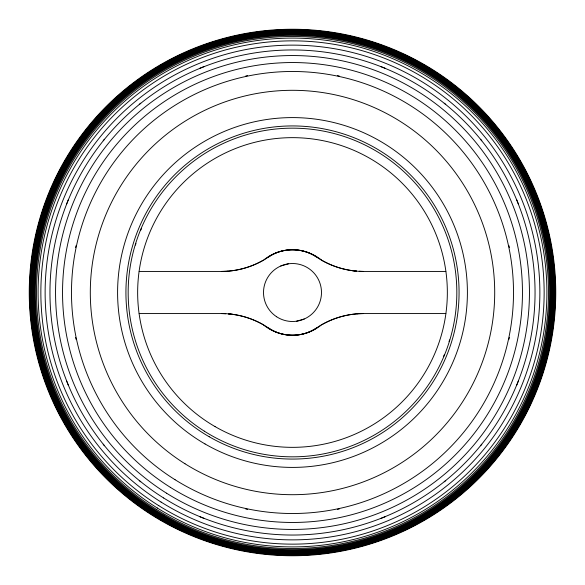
<?xml version="1.0" encoding="UTF-8"?>
<svg xmlns="http://www.w3.org/2000/svg" width="585" height="585" viewBox="0 0 585 585"><rect width="100%" height="100%" fill="white"/><g stroke="black" fill="none" stroke-linecap="round" stroke-linejoin="round"><path stroke-width="0.88" d="M264.018 259.806C280.551 246.234 305.377 246.695 321.757 260.288M321.004 325.187C304.463 338.759 279.63 338.313 263.243 324.719M139.179 271.433L221.357 271.433A84.277 84.277 0 0 0 268.522 256.998C282.643 247.353 302.357 247.353 316.478 256.998A84.277 84.277 0 0 0 363.643 271.433L445.821 271.433M445.821 313.567L363.643 313.567A84.284 84.284 0 0 0 316.478 328.002C302.357 337.647 282.643 337.647 268.522 328.002A84.284 84.284 0 0 0 221.357 313.567L139.179 313.567M263.243 260.281C252.34 266.482 240.084 270.233 227.572 271.199M321.735 324.726C332.653 318.518 344.931 314.759 357.45 313.801M280.749 265.999L288.464 263.791M304.251 319L296.536 321.209M221.357 271.433L227.55 271.199M357.428 313.801L363.643 313.567M359.219 271.264L363.643 271.433M221.357 313.567L225.795 313.736M351.241 270.511L356.565 271.104C344.346 270.094 332.397 266.314 321.735 260.274M233.759 314.489L228.435 313.896C240.654 314.905 252.603 318.686 263.265 324.726M449.551 339.951A164.063 164.063 0 0 1 449.061 341.538M444.271 354.802A164.063 164.063 0 0 1 443.635 356.338M135.449 245.049A164.063 164.063 0 0 1 135.939 243.462M140.729 230.197A164.063 164.063 0 0 1 141.365 228.662M316.478 328.002A42.844 42.844 0 0 1 268.522 328.002M268.522 256.998A42.844 42.844 0 0 1 316.478 256.998M518.449 380.813A242.599 242.599 0 0 1 517.798 382.466M517.279 383.767A242.599 242.599 0 0 1 516.628 385.339M481.777 444.249A242.599 242.599 0 0 1 480.57 445.741M445.741 480.57A242.599 242.599 0 0 1 444.249 481.777M385.339 516.628A242.599 242.599 0 0 1 383.767 517.279M382.466 517.798A242.599 242.599 0 0 1 380.813 518.449M204.187 518.449A242.599 242.599 0 0 1 202.534 517.798M201.233 517.279A242.599 242.599 0 0 1 199.661 516.628M140.751 481.777A242.599 242.599 0 0 1 139.259 480.57M104.43 445.741A242.599 242.599 0 0 1 103.223 444.249M68.372 385.339A242.599 242.599 0 0 1 67.721 383.767M67.202 382.466A242.599 242.599 0 0 1 66.551 380.813M66.551 204.187A242.599 242.599 0 0 1 67.202 202.534M67.721 201.233A242.599 242.599 0 0 1 68.372 199.661M103.223 140.751A242.599 242.599 0 0 1 104.43 139.259M139.259 104.43A242.599 242.599 0 0 1 140.751 103.223M199.661 68.372A242.599 242.599 0 0 1 201.233 67.721M202.534 67.202A242.599 242.599 0 0 1 204.187 66.551M380.813 66.551A242.599 242.599 0 0 1 382.466 67.202M383.767 67.721A242.599 242.599 0 0 1 385.339 68.372M444.249 103.223A242.599 242.599 0 0 1 445.741 104.43M480.57 139.259A242.599 242.599 0 0 1 481.777 140.751M516.628 199.661A242.599 242.599 0 0 1 517.279 201.233M517.798 202.534A242.599 242.599 0 0 1 518.449 204.187M509.367 337.486A221.481 221.481 0 0 1 508.994 339.256M339.256 508.994A221.481 221.481 0 0 1 337.486 509.367M247.513 509.367A221.481 221.481 0 0 1 245.744 508.994M76.006 339.256A221.481 221.481 0 0 1 75.633 337.486M75.633 247.513A221.481 221.481 0 0 1 76.006 245.744M245.744 76.006A221.481 221.481 0 0 1 247.513 75.633M337.486 75.633A221.481 221.481 0 0 1 339.256 76.006M508.994 245.744A221.481 221.481 0 0 1 509.367 247.513M215.075 426.604A154.849 154.849 0 0 0 447.342 292.5A154.849 154.849 0 0 0 215.075 158.396A154.849 154.849 0 0 0 215.075 426.604M160.875 520.482A263.25 263.25 0 0 0 555.75 292.5A263.25 263.25 0 0 0 160.875 64.518A263.25 263.25 0 0 0 160.875 520.482M152.89 515.114A262.775 262.775 0 0 0 555.099 302.094A262.775 262.775 0 0 0 169.511 60.284A262.775 262.775 0 0 0 152.89 515.114M163.946 515.158A257.1 257.1 0 0 0 549.6 292.5A257.1 257.1 0 0 0 163.946 69.842A257.1 257.1 0 0 0 163.946 515.158M184.999 463.759A202.205 202.205 0 0 0 494.566 299.973A202.205 202.205 0 0 0 197.942 113.775A202.205 202.205 0 0 0 184.999 463.759M209.218 436.754A166.564 166.564 0 0 0 459.064 292.5A166.564 166.564 0 0 0 209.218 148.246A166.564 166.564 0 0 0 209.218 436.754M204.289 431.145A164.326 164.326 0 0 0 456.68 299.571A164.326 164.326 0 0 0 216.53 146.784A164.326 164.326 0 0 0 204.289 431.145M205.05 443.971A174.9 174.9 0 0 0 467.4 292.5A174.9 174.9 0 0 0 205.05 141.029A174.9 174.9 0 0 0 205.05 443.971M175.083 479.737A221.006 221.006 0 0 0 513.359 300.573A221.006 221.006 0 0 0 189.057 97.19A221.006 221.006 0 0 0 175.083 479.737M170.323 487.32A229.956 229.956 0 0 0 522.303 300.902A229.956 229.956 0 0 0 184.875 89.286A229.956 229.956 0 0 0 170.323 487.32M166.615 493.235A236.947 236.947 0 0 0 529.286 301.151A236.947 236.947 0 0 0 181.599 83.107A236.947 236.947 0 0 0 166.615 493.235M161.072 502.069A247.367 247.367 0 0 0 539.699 301.531A247.367 247.367 0 0 0 176.721 73.9A247.367 247.367 0 0 0 161.072 502.069M158.806 505.689A251.645 251.645 0 0 0 543.977 301.692A251.645 251.645 0 0 0 174.725 70.12A251.645 251.645 0 0 0 158.806 505.689M157.336 508.029A254.402 254.402 0 0 0 546.734 301.794A254.402 254.402 0 0 0 173.431 67.677A254.402 254.402 0 0 0 157.336 508.029M153.168 514.676A262.248 262.248 0 0 0 554.573 302.079A262.248 262.248 0 0 0 169.76 60.745A262.248 262.248 0 0 0 153.168 514.676M153.475 514.186A261.678 261.678 0 0 0 554.002 302.057A261.678 261.678 0 0 0 170.023 61.257A261.678 261.678 0 0 0 153.475 514.186M153.804 513.652A261.049 261.049 0 0 0 553.373 302.036A261.049 261.049 0 0 0 170.323 61.813A261.049 261.049 0 0 0 153.804 513.652M154.169 513.082A260.362 260.362 0 0 0 552.693 302.006A260.362 260.362 0 0 0 170.637 62.412A260.362 260.362 0 0 0 154.169 513.082M276.625 316.756A28.987 28.987 0 0 0 321.443 294.116A28.987 28.987 0 0 0 279.433 266.628A28.987 28.987 0 0 0 276.625 316.756M152.692 509.338A258 258 0 0 0 550.185 305.158A258 258 0 0 0 174.623 63.004A258 258 0 0 0 152.692 509.338M156.48 509.389A256.011 256.011 0 0 0 548.342 301.853A256.011 256.011 0 0 0 172.677 66.259A256.011 256.011 0 0 0 156.48 509.389M163.639 497.981A242.548 242.548 0 0 0 534.887 301.355A242.548 242.548 0 0 0 178.981 78.163A242.548 242.548 0 0 0 163.639 497.981M154.981 511.787A258.841 258.841 0 0 0 551.172 301.955A258.841 258.841 0 0 0 171.354 63.758A258.841 258.841 0 0 0 154.981 511.787M154.557 512.453A259.63 259.63 0 0 0 551.955 301.984A259.63 259.63 0 0 0 170.981 63.063A259.63 259.63 0 0 0 154.557 512.453"/></g></svg>
